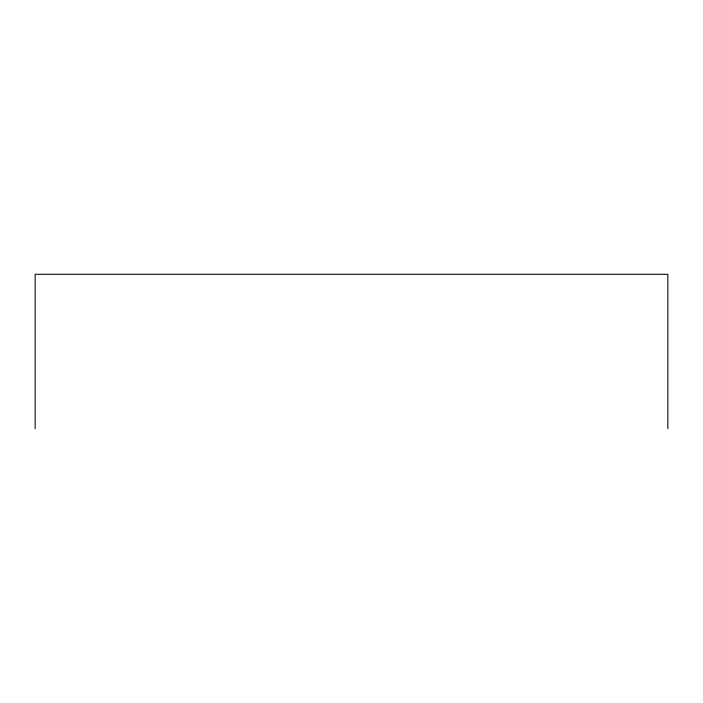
<?xml version="1.0" encoding="UTF-8"?>
<svg xmlns="http://www.w3.org/2000/svg" width="703" height="703" viewBox="0 0 703 703"><rect width="100%" height="100%" fill="white"/><g stroke="black" fill="none" stroke-linecap="round" stroke-linejoin="round"><path stroke-width="1.05" d="M667.85 428.716L667.85 274.284L35.15 274.284L35.15 428.716"/></g></svg>
